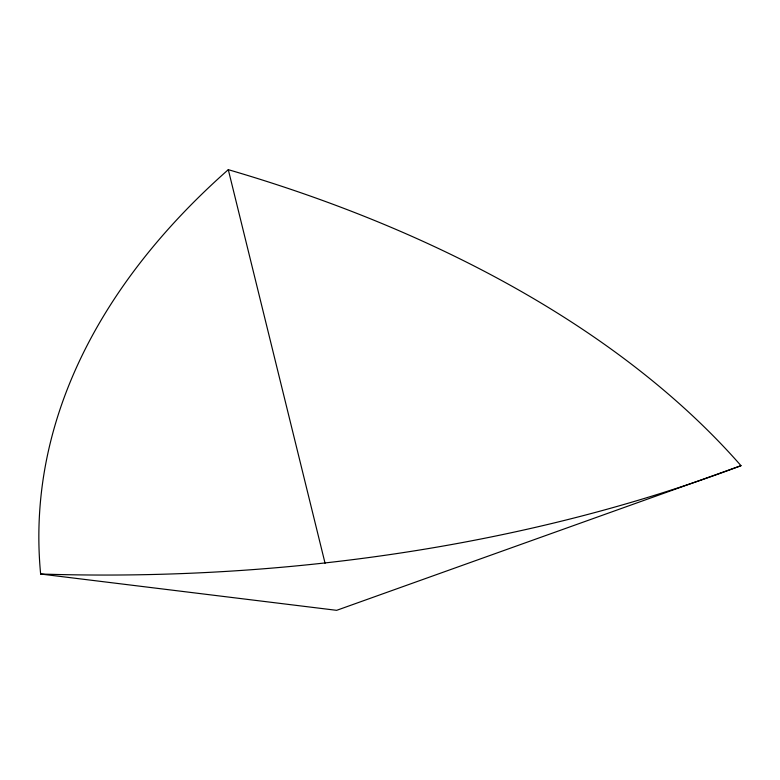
<?xml version="1.0" encoding="UTF-8"?>
<svg xmlns="http://www.w3.org/2000/svg" width="780" height="780" viewBox="0 0 780 780"><rect width="100%" height="100%" fill="white"/><g stroke="black" fill="none" stroke-linecap="round" stroke-linejoin="round"><path stroke-width="1.17" d="M741 465.68L336.648 610.331L40.638 574.021A1161.927 670.829 0 0 1 228.296 169.669A1161.927 670.829 0 0 1 741 465.68A1161.927 670.829 0 0 1 40.638 574.021M228.296 169.669L325.075 563.277"/></g></svg>
